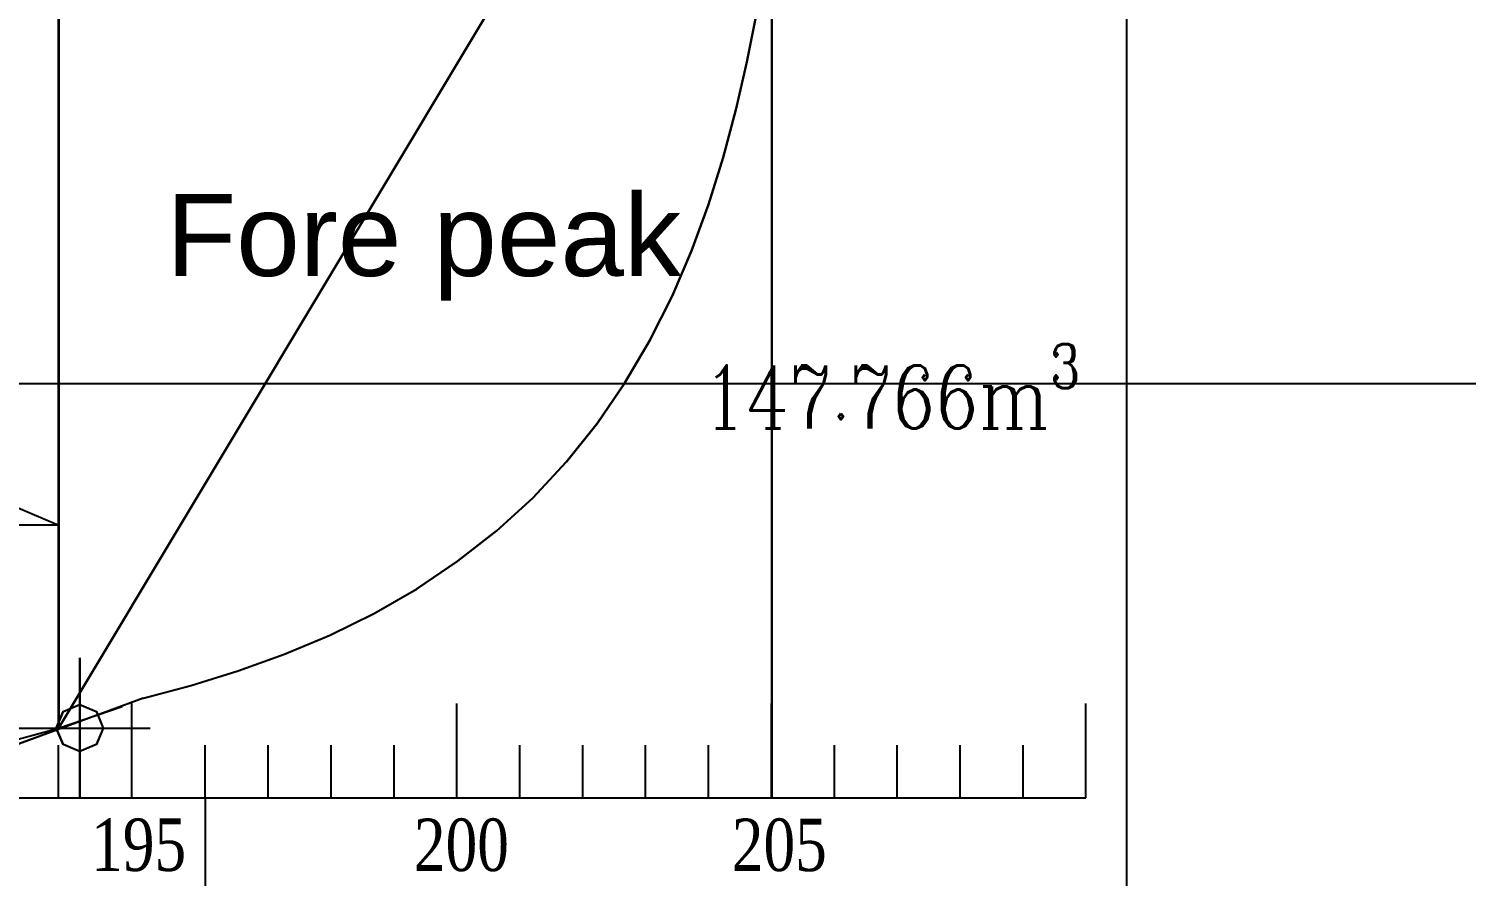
# Model space of a CAD drawing. Header units: millimetres. Extents: x -4 to 3776, y -4 to 4079.
# Drawn here: x 673 to 741.5, y 432.7 to 473.1 of the extents above; entities that cross this region are included whole.
import ezdxf
from ezdxf import colors
from ezdxf.entities.mleader import LeaderData, LeaderLine
from ezdxf.math import Vec2, Vec3

# ---------------------------------------------------------------- set-up
doc = ezdxf.new("R2010")
doc.units = ezdxf.units.MM
doc.linetypes.add('ACAD_ISO04W100', pattern=[30, 24, -3, 0, -3])
for name, color, linetype in [('BK_kedu', 255, 'Continuous'), ('DB1', 7, 'Continuous'), ('EDGE', 7, 'Continuous'), ('FOREPEAK', 7, 'Continuous'), ('HOLD1', 7, 'Continuous'), ('ROTATEDREFERENCEFRAME', 7, 'Continuous')]:
    doc.layers.add(name, color=color, linetype=linetype)
doc.layers.add('Sheet$GRID', color=254, linetype='Continuous', true_color=0xbebebe)
doc.layers.add('刻度', color=3, linetype='ACAD_ISO04W100', lineweight=13)
doc.styles.add('ROMANC', font='ROMANC.shx', dxfattribs={"width": 0.8, "bigfont": 'HZDX.shx'})
doc.styles.get("Standard").update_dxf_attribs({"font": 'arial.ttf'})

# ---------------------------------------------------------------- blocks, each defined once
blk = doc.blocks.new('BK_0.7')
at = {"color": 4, "lineweight": 25}
for p, q in [((0, 0), (0, 4.414)), ((17.5, 0), (17.5, 4.5)), ((3.5, 0), (3.5, 2.5)), ((7, 0), (7, 2.5)), ((10.5, 0), (10.5, 2.511)), ((14, 0), (14, 2.5)), ((0, 0), (3.5, 0)), ((3.5, 0), (7, 0)), ((7, 0), (10.5, 0)), ((10.5, 0), (14, 0)), ((14, 0), (17.5, 0))]:
    blk.add_line(p, q, dxfattribs=at)
blk = doc.blocks.new('*U319')
at = {"layer": '刻度', "color": 4, "lineweight": 25}
blk.add_blockref('BK_0.7', (-8.75, -2.25), dxfattribs=at)
blk = doc.blocks.new('*U320')
at = {"layer": '刻度', "color": 0, "linetype": 'ByBlock', "lineweight": -2, "transparency": 16777216}
blk.add_blockref('*U319', (560, 0), dxfattribs=at)
blk = doc.blocks.new('BK_0.6')
at = {"color": 4, "lineweight": 25}
for p, q in [((0, 0), (0, 4.5)), ((15, 0), (15, 4.5)), ((3, 0), (3, 2.5)), ((6, 0), (6, 2.5)), ((9, 0), (9, 2.5)), ((12, 0), (12, 2.5)), ((0, 0), (3, 0)), ((3, 0), (6, 0)), ((6, 0), (9, 0)), ((9, 0), (12, 0)), ((12, 0), (15, 0))]:
    blk.add_line(p, q, dxfattribs=at)

msp = doc.modelspace()

# ---------------------------------------------------------------- linework, layer by layer
at = {"layer": 'DB1', "color": 4}
for points in [[(674.388, 449.46), (672.479, 449.46), (666.885, 449.46), (657.986, 449.46), (646.388, 449.46), (632.881, 449.46), (618.388, 449.46), (603.894, 449.46), (590.388, 449.46), (578.79, 449.46), (569.89, 449.46), (564.296, 449.46), (562.388, 449.46)], [(674.388, 449.46), (672.479, 449.46), (666.885, 449.46), (657.986, 449.46), (646.388, 449.46), (632.881, 449.46), (618.388, 449.46), (603.894, 449.46), (590.388, 449.46), (578.79, 449.46), (569.89, 449.46), (564.296, 449.46), (562.388, 449.46)], [(674.372, 448.35), (674.372, 449.46), (674.372, 449.46), (674.372, 449.46), (674.372, 448.35), (674.372, 446.633), (674.372, 445.062), (674.372, 443.663), (674.372, 442.431), (674.372, 442.233), (674.372, 441.354), (674.372, 440.448), (674.372, 439.96), (674.372, 439.784), (674.372, 439.784), (674.372, 439.96), (674.372, 440.448), (674.372, 441.354), (674.372, 442.233), (674.372, 442.431), (674.372, 443.663), (674.372, 445.062), (674.372, 446.633), (674.372, 448.35)], [(674.388, 448.7), (674.388, 449.46), (674.388, 449.46), (674.388, 449.46), (674.388, 448.7), (674.388, 446.895), (674.388, 445.232), (674.388, 443.742), (674.388, 442.429), (674.388, 441.281), (674.388, 441.037), (674.388, 440.347), (674.388, 439.724), (674.388, 439.724), (674.388, 440.347), (674.388, 441.037), (674.388, 441.281), (674.388, 442.429), (674.388, 443.742), (674.388, 445.232), (674.388, 446.895), (674.388, 448.7)], [(632.496, 436.467), (646.122, 436.61), (657.824, 437.142), (666.803, 438.123), (672.447, 439.258), (674.372, 439.784)], [(674.388, 439.724), (672.479, 439.024), (666.885, 437.474), (657.986, 436.46), (646.388, 436.46)]]:
    msp.add_lwpolyline(points, dxfattribs=at)
at = {"layer": 'EDGE', "color": 29}
for points in [[(678.413, 441.206), (680.681, 441.818), (682.927, 442.513), (685.139, 443.306), (687.306, 444.213), (689.415, 445.249), (691.452, 446.423), (693.404, 447.734), (695.253, 449.181), (696.985, 450.763), (698.586, 452.476), (700.053, 454.309), (701.384, 456.246), (702.579, 458.272), (703.638, 460.37), (704.566, 462.527), (705.373, 464.732), (706.073, 466.977), (706.678, 469.249), (707.201, 471.541), (707.657, 473.846)], [(678.413, 441.206), (680.681, 441.818), (682.927, 442.513), (685.139, 443.306), (687.306, 444.213), (689.415, 445.249), (691.452, 446.423), (693.404, 447.734), (695.253, 449.181), (696.985, 450.763), (698.586, 452.476), (700.053, 454.309), (701.384, 456.246), (702.579, 458.272), (703.638, 460.37), (704.566, 462.527), (705.373, 464.732), (706.073, 466.977), (706.678, 469.249), (707.201, 471.541), (707.657, 473.846)], [(678.428, 441.206), (680.696, 441.818), (682.942, 442.513), (685.155, 443.306), (687.321, 444.213), (689.43, 445.249), (691.468, 446.423), (693.419, 447.734), (695.268, 449.181), (697, 450.763), (698.602, 452.476), (700.068, 454.309), (701.399, 456.246), (702.594, 458.272), (703.653, 460.37), (704.581, 462.527), (705.388, 464.732), (706.088, 466.977), (706.693, 469.249), (707.216, 471.541), (707.672, 473.846)], [(678.428, 441.206), (680.696, 441.818), (682.942, 442.513), (685.155, 443.306), (687.321, 444.213), (689.43, 445.249), (691.468, 446.423), (693.419, 447.734), (695.268, 449.181), (697, 450.763), (698.602, 452.476), (700.068, 454.309), (701.399, 456.246), (702.594, 458.272), (703.653, 460.37), (704.581, 462.527), (705.388, 464.732), (706.088, 466.977), (706.693, 469.249), (707.216, 471.541), (707.672, 473.846)], [(678.413, 441.206), (672.328, 438.974)], [(678.413, 441.206), (672.328, 438.974)], [(678.428, 441.206), (672.343, 438.974)], [(678.428, 441.206), (672.343, 438.974)]]:
    msp.add_lwpolyline(points, dxfattribs=at)
at = {"layer": 'FOREPEAK', "color": 4}
for p, q in [((674.372, 439.784), (708.372, 496.46)), ((674.388, 439.784), (708.388, 496.46)), ((675.377, 443.131), (675.377, 436.436)), ((675.392, 443.131), (675.392, 436.436)), ((674.588, 440.573), (675.377, 440.9)), ((674.603, 440.573), (675.392, 440.9)), ((675.377, 440.9), (676.166, 440.573)), ((675.392, 440.9), (676.181, 440.573)), ((674.261, 439.784), (674.588, 440.573)), ((674.276, 439.784), (674.603, 440.573)), ((676.166, 440.573), (676.493, 439.784)), ((676.181, 440.573), (676.508, 439.784)), ((672.03, 439.784), (678.724, 439.784)), ((672.045, 439.784), (678.739, 439.784)), ((674.588, 438.995), (674.261, 439.784)), ((674.603, 438.995), (674.276, 439.784)), ((676.493, 439.784), (676.166, 438.995)), ((676.508, 439.784), (676.181, 438.995)), ((675.377, 438.668), (674.588, 438.995)), ((675.392, 438.668), (674.603, 438.995)), ((676.166, 438.995), (675.377, 438.668)), ((676.181, 438.995), (675.392, 438.668))]:
    msp.add_line(p, q, dxfattribs=at)
for points in [[(674.372, 475.249), (674.372, 473.079), (674.372, 470.91), (674.372, 468.744), (674.372, 466.584), (674.372, 464.437), (674.372, 462.305), (674.372, 460.195), (674.372, 458.111), (674.372, 456.06), (674.372, 454.05), (674.372, 452.087), (674.372, 450.422), (674.372, 450.183), (674.372, 448.35), (674.372, 446.633), (674.372, 445.062), (674.372, 443.663), (674.372, 442.431), (674.372, 442.233), (674.372, 441.354), (674.372, 440.448), (674.372, 439.96), (674.372, 439.784), (674.372, 439.784), (674.372, 439.96), (674.372, 440.448), (674.372, 441.354), (674.372, 442.233), (674.372, 442.431), (674.372, 443.663), (674.372, 445.062), (674.372, 446.633), (674.372, 448.35), (674.372, 450.183), (674.372, 450.422), (674.372, 452.087), (674.372, 454.05), (674.372, 456.06), (674.372, 458.111), (674.372, 460.195), (674.372, 462.305), (674.372, 464.437), (674.372, 466.584), (674.372, 468.744), (674.372, 470.91), (674.372, 473.079), (674.372, 475.249)], [(674.388, 475.249), (674.388, 473.079), (674.388, 470.91), (674.388, 468.744), (674.388, 466.584), (674.388, 464.437), (674.388, 462.305), (674.388, 460.195), (674.388, 458.111), (674.388, 456.06), (674.388, 454.05), (674.388, 452.087), (674.388, 450.422), (674.388, 450.183), (674.388, 448.35), (674.388, 446.633), (674.388, 445.062), (674.388, 443.663), (674.388, 442.431), (674.388, 442.233), (674.388, 441.354), (674.388, 440.448), (674.388, 439.96), (674.388, 439.784), (674.388, 439.784), (674.388, 439.96), (674.388, 440.448), (674.388, 441.354), (674.388, 442.233), (674.388, 442.431), (674.388, 443.663), (674.388, 445.062), (674.388, 446.633), (674.388, 448.35), (674.388, 450.183), (674.388, 450.422), (674.388, 452.087), (674.388, 454.05), (674.388, 456.06), (674.388, 458.111), (674.388, 460.195), (674.388, 462.305), (674.388, 464.437), (674.388, 466.584), (674.388, 468.744), (674.388, 470.91), (674.388, 473.079), (674.388, 475.249)], [(674.372, 439.784), (677.386, 440.815)], [(674.388, 439.784), (677.401, 440.815)]]:
    msp.add_lwpolyline(points, dxfattribs=at)
at = {"layer": 'HOLD1', "color": 4}
msp.add_line((562.388, 496.46), (674.388, 449.46), dxfattribs=at)
for points in [[(674.372, 475.249), (674.372, 473.079), (674.372, 470.91), (674.372, 468.744), (674.372, 466.584), (674.372, 464.437), (674.372, 462.305), (674.372, 460.195), (674.372, 458.111), (674.372, 456.06), (674.372, 454.05), (674.372, 452.087), (674.372, 450.422), (674.372, 450.183), (674.372, 449.46), (674.372, 449.46), (674.372, 449.46), (674.372, 450.183), (674.372, 450.422), (674.372, 452.087), (674.372, 454.05), (674.372, 456.06), (674.372, 458.111), (674.372, 460.195), (674.372, 462.305), (674.372, 464.437), (674.372, 466.584), (674.372, 468.744), (674.372, 470.91), (674.372, 473.079), (674.372, 475.249)], [(674.388, 473.661), (674.388, 471.523), (674.388, 469.383), (674.388, 467.245), (674.388, 465.111), (674.388, 462.986), (674.388, 460.874), (674.388, 460.801), (674.388, 458.771), (674.388, 456.687), (674.388, 454.626), (674.388, 452.596), (674.388, 450.611), (674.388, 449.46), (674.388, 449.46), (674.388, 449.46), (674.388, 450.611), (674.388, 452.596), (674.388, 454.626), (674.388, 456.687), (674.388, 458.771), (674.388, 460.801), (674.388, 460.874), (674.388, 462.986), (674.388, 465.111), (674.388, 467.245), (674.388, 469.383), (674.388, 471.523), (674.388, 473.661)], [(674.388, 449.46), (672.479, 449.46), (666.885, 449.46), (657.986, 449.46), (646.388, 449.46), (632.881, 449.46), (618.388, 449.46), (603.894, 449.46), (590.388, 449.46), (578.79, 449.46), (569.89, 449.46), (564.296, 449.46), (562.388, 449.46)], [(674.388, 449.46), (672.479, 449.46), (666.885, 449.46), (657.986, 449.46), (646.388, 449.46), (632.881, 449.46), (618.388, 449.46), (603.894, 449.46), (590.388, 449.46), (578.79, 449.46), (569.89, 449.46), (564.296, 449.46), (562.388, 449.46)]]:
    msp.add_lwpolyline(points, dxfattribs=at)
at = {"layer": 'ROTATEDREFERENCEFRAME', "color": 255}
for p, q in [((708.372, 540.46), (708.372, 436.46)), ((708.388, 540.46), (708.388, 436.46)), ((38.372, 436.46), (708.372, 436.46)), ((38.372, 436.46), (708.372, 436.46)), ((38.372, 436.46), (708.372, 436.46)), ((38.388, 436.46), (708.388, 436.46))]:
    msp.add_line(p, q, dxfattribs=at)
at = {"layer": 'Sheet$GRID'}
for points in [[(725.3, 608.276), (725.3, 0.013)], [(0.007, 456.21), (870.358, 456.21)]]:
    msp.add_lwpolyline(points, dxfattribs=at)
at = {"layer": '刻度', "color": 4, "lineweight": 25}
for p, q in [((693.372, 436.46), (693.372, 440.96)), ((681.372, 436.46), (681.372, 438.96)), ((684.372, 436.46), (684.372, 438.96)), ((687.372, 436.46), (687.372, 438.96)), ((690.372, 436.46), (690.372, 438.96)), ((677.872, 436.46), (681.372, 436.46)), ((681.372, 436.46), (681.372, 411.44)), ((681.372, 436.46), (684.372, 436.46)), ((684.372, 436.46), (687.372, 436.46)), ((687.372, 436.46), (690.372, 436.46)), ((690.372, 436.46), (693.372, 436.46))]:
    msp.add_line(p, q, dxfattribs=at)

# ---------------------------------------------------------------- block references
for name, p in [('*U320', (109.122, 438.71)), ('BK_0.6', (693.372, 436.46)), ('BK_0.6', (708.372, 436.46))]:
    msp.add_blockref(name, p, dxfattribs=at)

# ---------------------------------------------------------------- texts
at = {"color": 4, "lineweight": 25, "insert": (705.098, 458.087, 80.997), "char_height": 3, "attachment_point": 1, "style": 'ROMANC'}
msp.add_mtext('\\A1;{\\Fromanc,hzdx|c134;147.766m\\H0.7x;\\S3^ ;}', dxfattribs=at)
at = {"layer": 'FOREPEAK', "color": 4}
msp.add_text('Fore peak ', height=3.9042, dxfattribs=at).set_placement((679.514, 461.329))
at = {"layer": '刻度', "color": 4, "lineweight": 25, "char_height": 2.5, "attachment_point": 1, "style": 'ROMANC'}
for s, width, insert in [('{\\fTimes New Roman|b0|i0|c0|p18;195}', 3.91495, (675.927, 435.474)), ('{\\fTimes New Roman|b0|i0|c0|p18;200}', 2.5, (691.321, 435.467)), ('{\\fTimes New Roman|b0|i0|c0|p18;205}', 3.91495, (706.48, 435.467))]:
    msp.add_mtext_dynamic_manual_height_columns(s, width=width, gutter_width=15, heights=[2.449], dxfattribs=dict(at, insert=insert))

# ---------------------------------------------------------------- leaders
at = {"layer": 'BK_kedu'}
ml = msp.add_multileader_mtext('Standard', dxfattribs=at)
ml.set_content('', color=256)
ml.set_leader_properties()
ml.build(insert=Vec2(0, 0))
ml.multileader.update_dxf_attribs({"text_right_attachment_type": 6, "dogleg_length": 0.36, "arrow_head_size": 0.18})
ctx = ml.context
ctx.base_point, ctx.char_height, ctx.arrow_head_size, ctx.landing_gap_size, ctx.plane_origin = Vec3(3775.999, 4079.328), 0.18, 0.18, 0.09, Vec3(3774.639, 4079.328)
ctx.right_attachment = 6
notes = []
notes.append((ctx, [(0, (0, 0, 0), (0, 0), (1, 0), 1, [])]))
ctx.mtext.insert, ctx.mtext.flow_direction = Vec3(3776.089, 4079.418), 5
for ctx, leaders in notes:
    for number, flags, end, landing, length, lines in leaders:
        leader = LeaderData()
        leader.index, (leader.has_last_leader_line, leader.has_dogleg_vector, leader.attachment_direction) = number, flags
        leader.last_leader_point, leader.dogleg_vector, leader.dogleg_length = Vec3(end), Vec3(landing), length
        for number, points, colour, breaks in lines:
            line = LeaderLine()
            line.index, line.vertices, line.color, line.breaks = number, Vec3.list(points), colors.encode_raw_color(colour), breaks
            leader.lines.append(line)
        ctx.leaders.append(leader)

doc.saveas('drawing.dxf')
